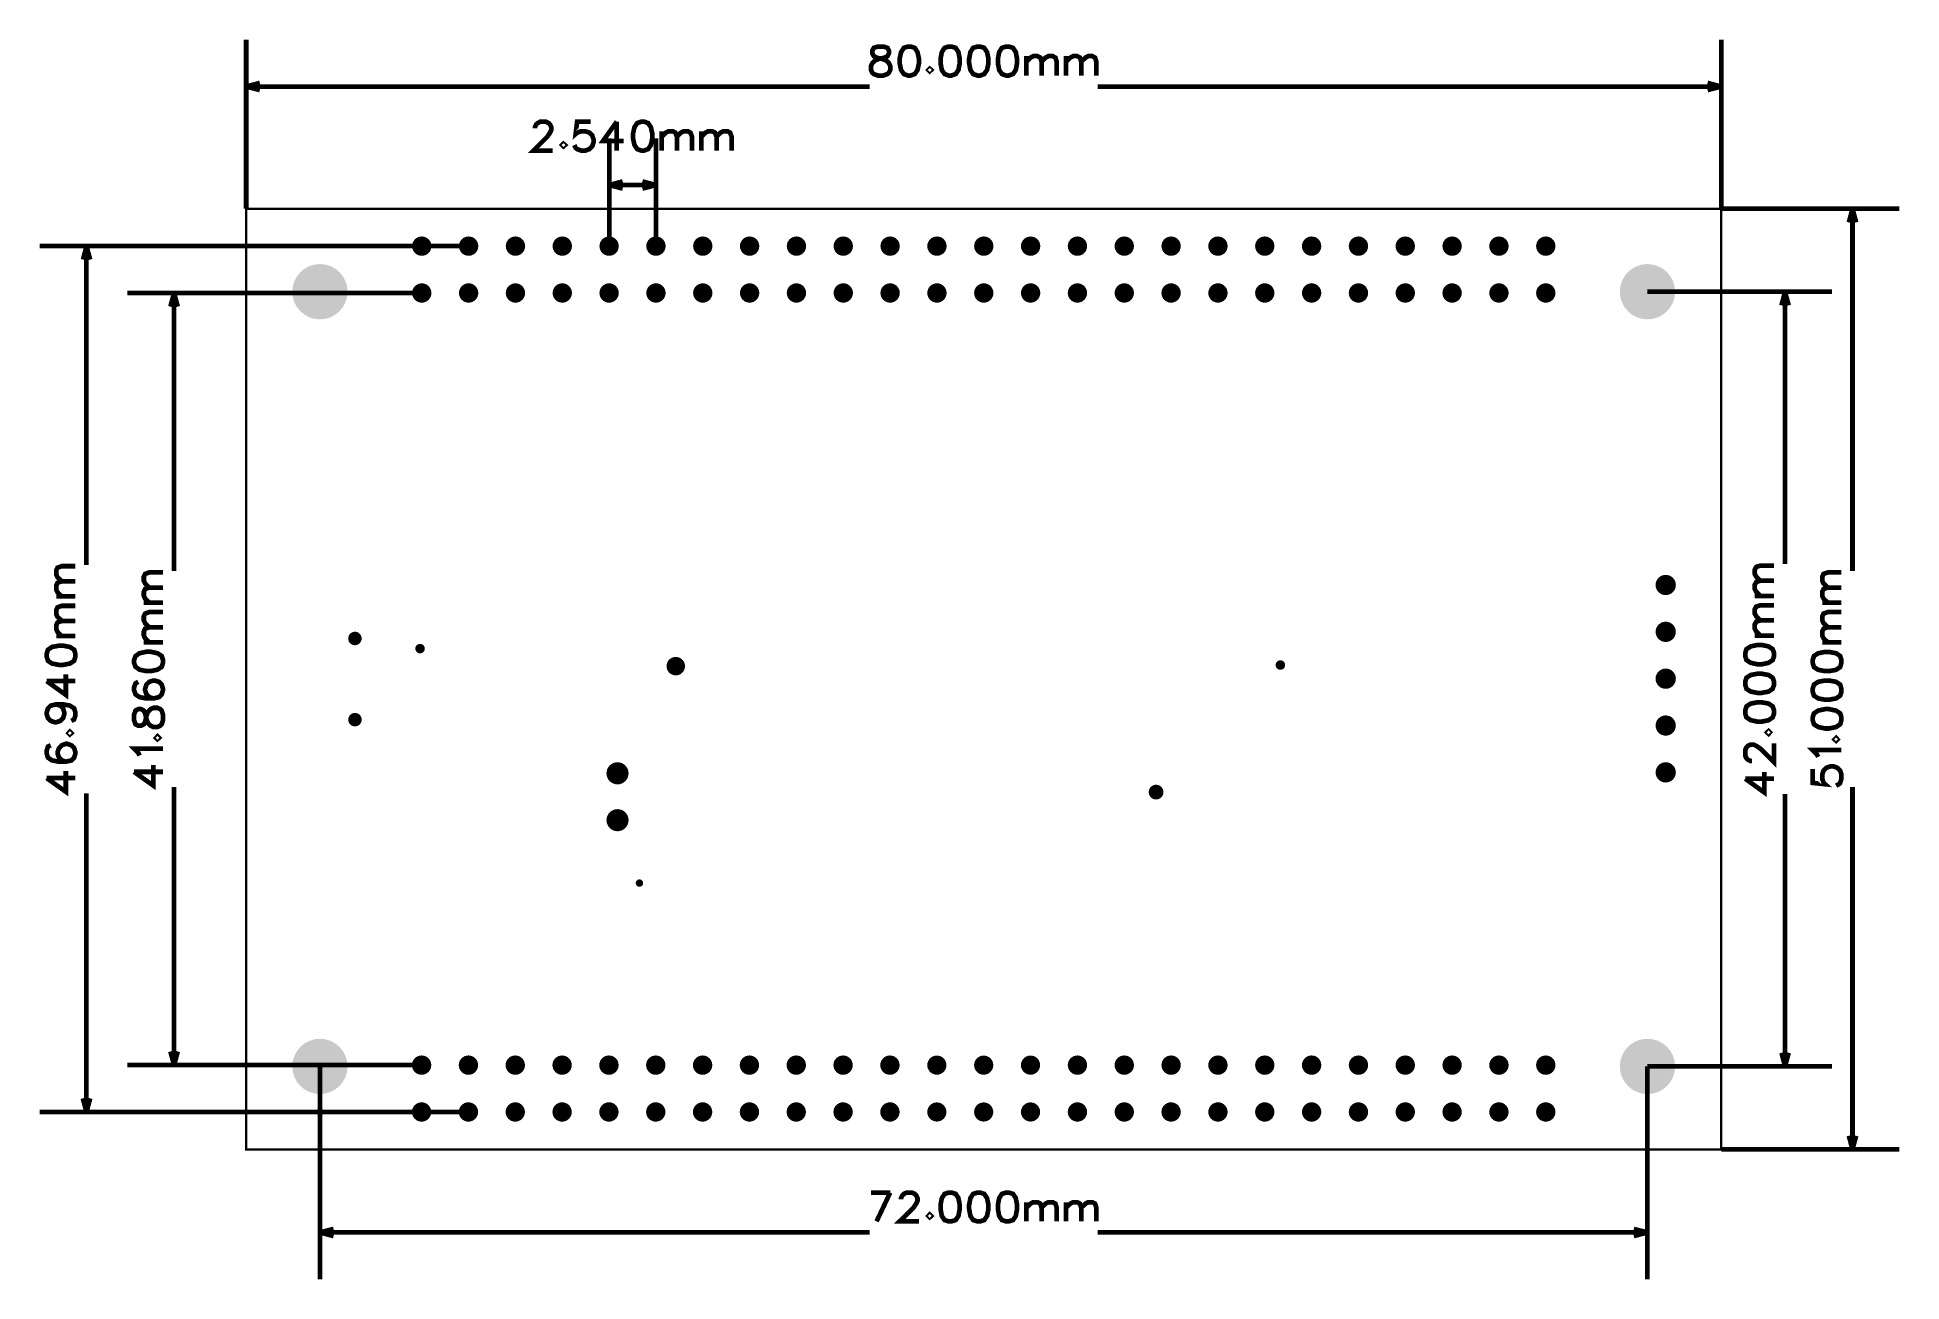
# Model space of a CAD drawing. Header units: millimetres. Extents: x -11 to 90, y -8 to 60.
import ezdxf

# ---------------------------------------------------------------- set-up
doc = ezdxf.new("R2010")
doc.units = ezdxf.units.MM
doc.header["$MEASUREMENT"] = 0
for name, color, linetype, true_color in [('Board-Outline-Layer', 7, 'Continuous', 0xff00ff), ('Document-Layer', 7, 'Continuous', 0xffffff), ('Hole-Layer', 7, 'Continuous', 0x222222)]:
    doc.layers.add(name, color=color, linetype=linetype, true_color=true_color)

msp = doc.modelspace()

# ---------------------------------------------------------------- hatches: boundary and pattern name
at = {"layer": 'Hole-Layer'}
for points in [[(9, 48.47, 1), (10.05, 48.47, 1)], [(9, 48.47, 1), (10.05, 48.47, 1)], [(11.54, 48.47, 1), (12.59, 48.47, 1)], [(11.54, 48.47, 1), (12.59, 48.47, 1)], [(14.08, 48.47, 1), (15.13, 48.47, 1)], [(14.08, 48.47, 1), (15.13, 48.47, 1)], [(16.62, 48.47, 1), (17.67, 48.47, 1)], [(16.62, 48.47, 1), (17.67, 48.47, 1)], [(19.16, 48.47, 1), (20.21, 48.47, 1)], [(19.16, 48.47, 1), (20.21, 48.47, 1)], [(21.7, 48.47, 1), (22.75, 48.47, 1)], [(21.7, 48.47, 1), (22.75, 48.47, 1)], [(24.24, 48.47, 1), (25.29, 48.47, 1)], [(24.24, 48.47, 1), (25.29, 48.47, 1)], [(26.78, 48.47, 1), (27.83, 48.47, 1)], [(26.78, 48.47, 1), (27.83, 48.47, 1)], [(29.32, 48.47, 1), (30.37, 48.47, 1)], [(29.32, 48.47, 1), (30.37, 48.47, 1)], [(31.86, 48.47, 1), (32.91, 48.47, 1)], [(31.86, 48.47, 1), (32.91, 48.47, 1)], [(34.4, 48.47, 1), (35.45, 48.47, 1)], [(34.4, 48.47, 1), (35.45, 48.47, 1)], [(36.94, 48.47, 1), (37.99, 48.47, 1)], [(36.94, 48.47, 1), (37.99, 48.47, 1)], [(39.48, 48.47, 1), (40.53, 48.47, 1)], [(39.48, 48.47, 1), (40.53, 48.47, 1)], [(42.02, 48.47, 1), (43.07, 48.47, 1)], [(42.02, 48.47, 1), (43.07, 48.47, 1)], [(44.56, 48.47, 1), (45.61, 48.47, 1)], [(44.56, 48.47, 1), (45.61, 48.47, 1)], [(47.1, 48.47, 1), (48.15, 48.47, 1)], [(47.1, 48.47, 1), (48.15, 48.47, 1)], [(49.64, 48.47, 1), (50.69, 48.47, 1)], [(49.64, 48.47, 1), (50.69, 48.47, 1)], [(52.18, 48.47, 1), (53.23, 48.47, 1)], [(52.18, 48.47, 1), (53.23, 48.47, 1)], [(54.72, 48.47, 1), (55.77, 48.47, 1)], [(54.72, 48.47, 1), (55.77, 48.47, 1)], [(57.26, 48.47, 1), (58.31, 48.47, 1)], [(57.26, 48.47, 1), (58.31, 48.47, 1)], [(59.8, 48.47, 1), (60.85, 48.47, 1)], [(59.8, 48.47, 1), (60.85, 48.47, 1)], [(62.34, 48.47, 1), (63.39, 48.47, 1)], [(62.34, 48.47, 1), (63.39, 48.47, 1)], [(64.88, 48.47, 1), (65.93, 48.47, 1)], [(64.88, 48.47, 1), (65.93, 48.47, 1)], [(67.42, 48.47, 1), (68.47, 48.47, 1)], [(67.42, 48.47, 1), (68.47, 48.47, 1)], [(69.96, 48.47, 1), (71.01, 48.47, 1)], [(69.96, 48.47, 1), (71.01, 48.47, 1)], [(2.5, 46, 1), (5.5, 46, 1)], [(2.5, 46, 1), (5.5, 46, 1)], [(74.5, 46, 1), (77.5, 46, 1)], [(74.5, 46, 1), (77.5, 46, 1)], [(9, 45.93, 1), (10.05, 45.93, 1)], [(9, 45.93, 1), (10.05, 45.93, 1)], [(11.54, 45.93, 1), (12.59, 45.93, 1)], [(11.54, 45.93, 1), (12.59, 45.93, 1)], [(14.08, 45.93, 1), (15.13, 45.93, 1)], [(14.08, 45.93, 1), (15.13, 45.93, 1)], [(16.62, 45.93, 1), (17.67, 45.93, 1)], [(16.62, 45.93, 1), (17.67, 45.93, 1)], [(19.16, 45.93, 1), (20.21, 45.93, 1)], [(19.16, 45.93, 1), (20.21, 45.93, 1)], [(21.7, 45.93, 1), (22.75, 45.93, 1)], [(21.7, 45.93, 1), (22.75, 45.93, 1)], [(24.24, 45.93, 1), (25.29, 45.93, 1)], [(24.24, 45.93, 1), (25.29, 45.93, 1)], [(26.78, 45.93, 1), (27.83, 45.93, 1)], [(26.78, 45.93, 1), (27.83, 45.93, 1)], [(29.32, 45.93, 1), (30.37, 45.93, 1)], [(29.32, 45.93, 1), (30.37, 45.93, 1)], [(31.86, 45.93, 1), (32.91, 45.93, 1)], [(31.86, 45.93, 1), (32.91, 45.93, 1)], [(34.4, 45.93, 1), (35.45, 45.93, 1)], [(34.4, 45.93, 1), (35.45, 45.93, 1)], [(36.94, 45.93, 1), (37.99, 45.93, 1)], [(36.94, 45.93, 1), (37.99, 45.93, 1)], [(39.48, 45.93, 1), (40.53, 45.93, 1)], [(39.48, 45.93, 1), (40.53, 45.93, 1)], [(42.02, 45.93, 1), (43.07, 45.93, 1)], [(42.02, 45.93, 1), (43.07, 45.93, 1)], [(44.56, 45.93, 1), (45.61, 45.93, 1)], [(44.56, 45.93, 1), (45.61, 45.93, 1)], [(47.1, 45.93, 1), (48.15, 45.93, 1)], [(47.1, 45.93, 1), (48.15, 45.93, 1)], [(49.64, 45.93, 1), (50.69, 45.93, 1)], [(49.64, 45.93, 1), (50.69, 45.93, 1)], [(52.18, 45.93, 1), (53.23, 45.93, 1)], [(52.18, 45.93, 1), (53.23, 45.93, 1)], [(54.72, 45.93, 1), (55.77, 45.93, 1)], [(54.72, 45.93, 1), (55.77, 45.93, 1)], [(57.26, 45.93, 1), (58.31, 45.93, 1)], [(57.26, 45.93, 1), (58.31, 45.93, 1)], [(59.8, 45.93, 1), (60.85, 45.93, 1)], [(59.8, 45.93, 1), (60.85, 45.93, 1)], [(62.34, 45.93, 1), (63.39, 45.93, 1)], [(62.34, 45.93, 1), (63.39, 45.93, 1)], [(64.88, 45.93, 1), (65.93, 45.93, 1)], [(64.88, 45.93, 1), (65.93, 45.93, 1)], [(67.42, 45.93, 1), (68.47, 45.93, 1)], [(67.42, 45.93, 1), (68.47, 45.93, 1)], [(69.96, 45.93, 1), (71.01, 45.93, 1)], [(69.96, 45.93, 1), (71.01, 45.93, 1)], [(76.44, 30.1, 1), (77.54, 30.1, 1)], [(76.44, 30.1, 1), (77.54, 30.1, 1)], [(76.44, 27.56, 1), (77.54, 27.56, 1)], [(76.44, 27.56, 1), (77.54, 27.56, 1)], [(76.44, 25.02, 1), (77.54, 25.02, 1)], [(76.44, 25.02, 1), (77.54, 25.02, 1)], [(76.44, 22.48, 1), (77.54, 22.48, 1)], [(76.44, 22.48, 1), (77.54, 22.48, 1)], [(19.54, 19.89, 1), (20.74, 19.89, 1)], [(19.54, 19.89, 1), (20.74, 19.89, 1)], [(76.44, 19.94, 1), (77.54, 19.94, 1)], [(76.44, 19.94, 1), (77.54, 19.94, 1)], [(19.54, 17.35, 1), (20.74, 17.35, 1)], [(19.54, 17.35, 1), (20.74, 17.35, 1)], [(2.5, 4, 1), (5.5, 4, 1)], [(2.5, 4, 1), (5.5, 4, 1)], [(74.5, 4, 1), (77.5, 4, 1)], [(74.5, 4, 1), (77.5, 4, 1)], [(8.99, 4.07, 1), (10.04, 4.07, 1)], [(8.99, 4.07, 1), (10.04, 4.07, 1)], [(11.53, 4.07, 1), (12.58, 4.07, 1)], [(11.53, 4.07, 1), (12.58, 4.07, 1)], [(14.07, 4.07, 1), (15.12, 4.07, 1)], [(14.07, 4.07, 1), (15.12, 4.07, 1)], [(16.61, 4.07, 1), (17.66, 4.07, 1)], [(16.61, 4.07, 1), (17.66, 4.07, 1)], [(19.15, 4.07, 1), (20.2, 4.07, 1)], [(19.15, 4.07, 1), (20.2, 4.07, 1)], [(21.69, 4.07, 1), (22.74, 4.07, 1)], [(21.69, 4.07, 1), (22.74, 4.07, 1)], [(24.23, 4.07, 1), (25.28, 4.07, 1)], [(24.23, 4.07, 1), (25.28, 4.07, 1)], [(26.77, 4.07, 1), (27.82, 4.07, 1)], [(26.77, 4.07, 1), (27.82, 4.07, 1)], [(29.31, 4.07, 1), (30.36, 4.07, 1)], [(29.31, 4.07, 1), (30.36, 4.07, 1)], [(31.85, 4.07, 1), (32.9, 4.07, 1)], [(31.85, 4.07, 1), (32.9, 4.07, 1)], [(34.39, 4.07, 1), (35.44, 4.07, 1)], [(34.39, 4.07, 1), (35.44, 4.07, 1)], [(36.94, 4.07, 1), (37.98, 4.07, 1)], [(36.94, 4.07, 1), (37.98, 4.07, 1)], [(39.48, 4.07, 1), (40.52, 4.07, 1)], [(39.48, 4.07, 1), (40.52, 4.07, 1)], [(42.02, 4.07, 1), (43.06, 4.07, 1)], [(42.02, 4.07, 1), (43.06, 4.07, 1)], [(44.56, 4.07, 1), (45.61, 4.07, 1)], [(44.56, 4.07, 1), (45.61, 4.07, 1)], [(47.1, 4.07, 1), (48.15, 4.07, 1)], [(47.1, 4.07, 1), (48.15, 4.07, 1)], [(49.64, 4.07, 1), (50.69, 4.07, 1)], [(49.64, 4.07, 1), (50.69, 4.07, 1)], [(52.18, 4.07, 1), (53.23, 4.07, 1)], [(52.18, 4.07, 1), (53.23, 4.07, 1)], [(54.72, 4.07, 1), (55.77, 4.07, 1)], [(54.72, 4.07, 1), (55.77, 4.07, 1)], [(57.26, 4.07, 1), (58.31, 4.07, 1)], [(57.26, 4.07, 1), (58.31, 4.07, 1)], [(59.8, 4.07, 1), (60.85, 4.07, 1)], [(59.8, 4.07, 1), (60.85, 4.07, 1)], [(62.34, 4.07, 1), (63.39, 4.07, 1)], [(62.34, 4.07, 1), (63.39, 4.07, 1)], [(64.88, 4.07, 1), (65.93, 4.07, 1)], [(64.88, 4.07, 1), (65.93, 4.07, 1)], [(67.42, 4.07, 1), (68.47, 4.07, 1)], [(67.42, 4.07, 1), (68.47, 4.07, 1)], [(69.96, 4.07, 1), (71.01, 4.07, 1)], [(69.96, 4.07, 1), (71.01, 4.07, 1)], [(8.99, 1.53, 1), (10.04, 1.53, 1)], [(8.99, 1.53, 1), (10.04, 1.53, 1)], [(11.53, 1.53, 1), (12.58, 1.53, 1)], [(11.53, 1.53, 1), (12.58, 1.53, 1)], [(14.07, 1.53, 1), (15.12, 1.53, 1)], [(14.07, 1.53, 1), (15.12, 1.53, 1)], [(16.61, 1.53, 1), (17.66, 1.53, 1)], [(16.61, 1.53, 1), (17.66, 1.53, 1)], [(19.15, 1.53, 1), (20.2, 1.53, 1)], [(19.15, 1.53, 1), (20.2, 1.53, 1)], [(21.69, 1.53, 1), (22.74, 1.53, 1)], [(21.69, 1.53, 1), (22.74, 1.53, 1)], [(24.23, 1.53, 1), (25.28, 1.53, 1)], [(24.23, 1.53, 1), (25.28, 1.53, 1)], [(26.77, 1.53, 1), (27.82, 1.53, 1)], [(26.77, 1.53, 1), (27.82, 1.53, 1)], [(29.31, 1.53, 1), (30.36, 1.53, 1)], [(29.31, 1.53, 1), (30.36, 1.53, 1)], [(31.85, 1.53, 1), (32.9, 1.53, 1)], [(31.85, 1.53, 1), (32.9, 1.53, 1)], [(34.39, 1.53, 1), (35.44, 1.53, 1)], [(34.39, 1.53, 1), (35.44, 1.53, 1)], [(36.94, 1.53, 1), (37.98, 1.53, 1)], [(36.94, 1.53, 1), (37.98, 1.53, 1)], [(39.48, 1.53, 1), (40.52, 1.53, 1)], [(39.48, 1.53, 1), (40.52, 1.53, 1)], [(42.02, 1.53, 1), (43.06, 1.53, 1)], [(42.02, 1.53, 1), (43.06, 1.53, 1)], [(44.56, 1.53, 1), (45.61, 1.53, 1)], [(44.56, 1.53, 1), (45.61, 1.53, 1)], [(47.1, 1.53, 1), (48.15, 1.53, 1)], [(47.1, 1.53, 1), (48.15, 1.53, 1)], [(49.64, 1.53, 1), (50.69, 1.53, 1)], [(49.64, 1.53, 1), (50.69, 1.53, 1)], [(52.18, 1.53, 1), (53.23, 1.53, 1)], [(52.18, 1.53, 1), (53.23, 1.53, 1)], [(54.72, 1.53, 1), (55.77, 1.53, 1)], [(54.72, 1.53, 1), (55.77, 1.53, 1)], [(57.26, 1.53, 1), (58.31, 1.53, 1)], [(57.26, 1.53, 1), (58.31, 1.53, 1)], [(59.8, 1.53, 1), (60.85, 1.53, 1)], [(59.8, 1.53, 1), (60.85, 1.53, 1)], [(62.34, 1.53, 1), (63.39, 1.53, 1)], [(62.34, 1.53, 1), (63.39, 1.53, 1)], [(64.88, 1.53, 1), (65.93, 1.53, 1)], [(64.88, 1.53, 1), (65.93, 1.53, 1)], [(67.42, 1.53, 1), (68.47, 1.53, 1)], [(67.42, 1.53, 1), (68.47, 1.53, 1)], [(69.96, 1.53, 1), (71.01, 1.53, 1)], [(69.96, 1.53, 1), (71.01, 1.53, 1)]]:
    msp.add_hatch(color=256, dxfattribs=at).paths.add_polyline_path(points)

# ---------------------------------------------------------------- linework, layer by layer
at = {"layer": 'Board-Outline-Layer', "const_width": 0.127}
msp.add_lwpolyline([(80, 50.5), (0, 50.5), (0, -0.5), (80, -0.5)], close=True, dxfattribs=at)
at = {"layer": 'Document-Layer', "const_width": 0.254}
for points in [[(0, 50.5), (0, 59.66)], [(80, 50.5), (80, 59.66)], [(42.32, 58.77), (42.32, 57.72)], [(42.32, 58.47), (42.54, 58.69), (42.69, 58.77), (42.92, 58.77), (43.07, 58.69), (43.14, 58.47), (43.14, 57.72)], [(43.14, 58.47), (43.36, 58.69), (43.51, 58.77), (43.74, 58.77), (43.89, 58.69), (43.96, 58.47), (43.96, 57.72)], [(44.47, 58.77), (44.47, 57.72)], [(44.47, 58.47), (44.7, 58.69), (44.85, 58.77), (45.07, 58.77), (45.22, 58.69), (45.29, 58.47), (45.29, 57.72)], [(45.29, 58.47), (45.52, 58.69), (45.67, 58.77), (45.89, 58.77), (46.04, 58.69), (46.11, 58.47), (46.11, 57.72)], [(0, 57.12), (0.74, 57.32)], [(0, 57.12), (0.74, 56.93)], [(0, 57.12), (33.81, 57.12)], [(46.19, 57.12), (80, 57.12)], [(80, 57.12), (79.26, 57.32)], [(80, 57.12), (79.26, 56.93)], [(15.66, 54.85), (15.66, 54.92), (15.73, 55.07), (15.81, 55.14), (15.96, 55.22), (16.25, 55.22), (16.4, 55.14), (16.48, 55.07), (16.55, 54.92), (16.55, 54.77), (16.48, 54.62), (16.33, 54.4), (15.58, 53.65), (16.63, 53.65)], [(18.69, 55.22), (17.95, 55.22), (17.87, 54.55), (17.95, 54.62), (18.17, 54.7), (18.39, 54.7), (18.62, 54.62), (18.77, 54.47), (18.84, 54.25), (18.84, 54.1), (18.77, 53.88), (18.62, 53.73), (18.39, 53.65), (18.17, 53.65), (17.95, 53.73), (17.87, 53.8), (17.8, 53.95)], [(20.1, 55.22), (19.35, 54.17), (20.47, 54.17)], [(20.1, 55.22), (20.1, 53.65)], [(22.54, 54.7), (22.54, 53.65)], [(22.54, 54.4), (22.76, 54.62), (22.91, 54.7), (23.13, 54.7), (23.28, 54.62), (23.36, 54.4), (23.36, 53.65)], [(23.36, 54.4), (23.58, 54.62), (23.73, 54.7), (23.95, 54.7), (24.1, 54.62), (24.18, 54.4), (24.18, 53.65)], [(24.69, 54.7), (24.69, 53.65)], [(24.69, 54.4), (24.91, 54.62), (25.06, 54.7), (25.28, 54.7), (25.43, 54.62), (25.51, 54.4), (25.51, 53.65)], [(25.51, 54.4), (25.73, 54.62), (25.88, 54.7), (26.1, 54.7), (26.25, 54.62), (26.33, 54.4), (26.33, 53.65)], [(19.69, 48.47), (19.69, 54.32)], [(22.23, 48.47), (22.23, 54.32)], [(19.69, 51.78), (20.42, 51.98)], [(19.69, 51.78), (20.42, 51.59)], [(19.69, 51.78), (22.23, 51.78)], [(22.23, 51.78), (21.49, 51.98)], [(22.23, 51.78), (21.49, 51.59)], [(80, 50.5), (89.66, 50.5)], [(87.12, 50.5), (86.92, 49.76)], [(87.12, 50.5), (87.32, 49.76)], [(87.12, 50.5), (87.12, 30.85)], [(12.07, 48.47), (-11.2, 48.47)], [(-8.66, 48.47), (-8.85, 47.74)], [(-8.66, 48.47), (-8.66, 31.19)], [(-8.66, 48.47), (-8.46, 47.74)], [(9.53, 45.93), (-6.45, 45.93)], [(-3.91, 45.93), (-4.11, 45.19)], [(-3.91, 45.93), (-3.71, 45.19)], [(-3.91, 45.93), (-3.91, 30.85)], [(76, 46), (86, 46)], [(83.46, 46), (83.27, 45.26)], [(83.46, 46), (83.66, 45.26)], [(83.46, 46), (83.46, 31.23)], [(-10, 30.3), (-10.23, 30.52), (-10.3, 30.67), (-10.3, 30.89), (-10.23, 31.04), (-10, 31.12), (-9.26, 31.12)], [(-10, 29.48), (-10.23, 29.7), (-10.3, 29.85), (-10.3, 30.07), (-10.23, 30.22), (-10, 30.3), (-9.26, 30.3)], [(-5.26, 29.96), (-5.48, 30.18), (-5.55, 30.33), (-5.55, 30.56), (-5.48, 30.7), (-5.26, 30.78), (-4.51, 30.78)], [(82.12, 30.33), (81.9, 30.55), (81.82, 30.7), (81.82, 30.93), (81.9, 31.08), (82.12, 31.15), (82.87, 31.15)], [(82.12, 29.51), (81.9, 29.73), (81.82, 29.88), (81.82, 30.11), (81.9, 30.26), (82.12, 30.33), (82.87, 30.33)], [(85.78, 29.96), (85.55, 30.18), (85.48, 30.33), (85.48, 30.55), (85.55, 30.7), (85.78, 30.78), (86.52, 30.78)], [(-10.3, 29.48), (-9.26, 29.48)], [(-5.26, 29.14), (-5.48, 29.36), (-5.55, 29.51), (-5.55, 29.73), (-5.48, 29.88), (-5.26, 29.96), (-4.51, 29.96)], [(81.82, 29.51), (82.87, 29.51)], [(85.78, 29.14), (85.55, 29.36), (85.48, 29.51), (85.48, 29.73), (85.55, 29.88), (85.78, 29.96), (86.52, 29.96)], [(-10, 28.15), (-10.23, 28.37), (-10.3, 28.52), (-10.3, 28.74), (-10.23, 28.89), (-10, 28.97), (-9.26, 28.97)], [(-5.55, 29.14), (-4.51, 29.14)], [(-5.26, 27.81), (-5.48, 28.03), (-5.55, 28.18), (-5.55, 28.4), (-5.48, 28.55), (-5.26, 28.63), (-4.51, 28.63)], [(82.12, 28.18), (81.9, 28.4), (81.82, 28.55), (81.82, 28.78), (81.9, 28.93), (82.12, 29), (82.87, 29)], [(85.48, 29.14), (86.52, 29.14)], [(85.78, 27.81), (85.55, 28.03), (85.48, 28.18), (85.48, 28.4), (85.55, 28.55), (85.78, 28.63), (86.52, 28.63)], [(-10, 27.33), (-10.23, 27.55), (-10.3, 27.7), (-10.3, 27.92), (-10.23, 28.07), (-10, 28.15), (-9.26, 28.15)], [(-10.3, 27.33), (-9.26, 27.33)], [(-5.26, 26.99), (-5.48, 27.21), (-5.55, 27.36), (-5.55, 27.58), (-5.48, 27.73), (-5.26, 27.81), (-4.51, 27.81)], [(82.12, 27.36), (81.9, 27.58), (81.82, 27.73), (81.82, 27.96), (81.9, 28.11), (82.12, 28.18), (82.87, 28.18)], [(81.82, 27.36), (82.87, 27.36)], [(85.78, 26.99), (85.55, 27.21), (85.48, 27.36), (85.48, 27.58), (85.55, 27.73), (85.78, 27.81), (86.52, 27.81)], [(-5.55, 26.99), (-4.51, 26.99)], [(85.48, 26.99), (86.52, 26.99)], [(-10.82, 24.89), (-9.78, 24.14), (-9.78, 25.26)], [(-10.82, 24.89), (-9.26, 24.89)], [(-5.85, 24.85), (-6, 24.77), (-6.08, 24.55), (-6.08, 24.4), (-6, 24.17), (-5.78, 24.02), (-5.41, 23.95), (-5.03, 23.95), (-4.73, 24.02), (-4.58, 24.17), (-4.51, 24.4), (-4.51, 24.47), (-4.58, 24.7), (-4.73, 24.85), (-4.96, 24.92), (-5.03, 24.92), (-5.26, 24.85), (-5.41, 24.7), (-5.48, 24.47), (-5.48, 24.4), (-5.41, 24.17), (-5.26, 24.02), (-5.03, 23.95)], [(-10.3, 23.63), (-10.08, 23.56), (-9.93, 23.41), (-9.86, 23.18), (-9.86, 23.11), (-9.93, 22.88), (-10.08, 22.73), (-10.3, 22.66), (-10.38, 22.66), (-10.6, 22.73), (-10.75, 22.88), (-10.82, 23.11), (-10.82, 23.18), (-10.75, 23.41), (-10.6, 23.56), (-10.3, 23.63), (-9.93, 23.63), (-9.56, 23.56), (-9.33, 23.41), (-9.26, 23.18), (-9.26, 23.03), (-9.33, 22.81), (-9.48, 22.73)], [(-10.6, 21.41), (-10.75, 21.34), (-10.82, 21.12), (-10.82, 20.97), (-10.75, 20.74), (-10.53, 20.59), (-10.15, 20.52), (-9.78, 20.52), (-9.48, 20.59), (-9.33, 20.74), (-9.26, 20.97), (-9.26, 21.04), (-9.33, 21.26), (-9.48, 21.41), (-9.71, 21.49), (-9.78, 21.49), (-10, 21.41), (-10.15, 21.26), (-10.23, 21.04), (-10.23, 20.97), (-10.15, 20.74), (-10, 20.59), (-9.78, 20.52)], [(-5.78, 20.85), (-5.85, 21), (-6.08, 21.23), (-4.51, 21.23)], [(81.67, 20.55), (81.6, 20.55), (81.45, 20.63), (81.37, 20.7), (81.3, 20.85), (81.3, 21.15), (81.37, 21.3), (81.45, 21.38), (81.6, 21.45), (81.75, 21.45), (81.9, 21.38), (82.12, 21.23), (82.87, 20.48), (82.87, 21.52)], [(85.26, 20.78), (85.18, 20.93), (84.96, 21.15), (86.52, 21.15)], [(-6.08, 19.97), (-5.03, 19.22), (-5.03, 20.34)], [(84.96, 20.12), (84.96, 19.37), (85.63, 19.3), (85.55, 19.37), (85.48, 19.6), (85.48, 19.82), (85.55, 20.04), (85.7, 20.19), (85.93, 20.27), (86.08, 20.27), (86.3, 20.19), (86.45, 20.04), (86.52, 19.82), (86.52, 19.6), (86.45, 19.37), (86.38, 19.3), (86.23, 19.22)], [(-10.82, 19.63), (-9.78, 18.89), (-9.78, 20.01)], [(-10.82, 19.63), (-9.26, 19.63)], [(-6.08, 19.97), (-4.51, 19.97)], [(-3.91, 19.15), (-3.91, 4.07)], [(81.3, 19.6), (82.34, 18.85), (82.34, 19.97)], [(81.3, 19.6), (82.87, 19.6)], [(87.12, 19.15), (87.12, -0.5)], [(-8.66, 18.81), (-8.66, 1.53)], [(83.46, 18.77), (83.46, 4)], [(9.52, 4.07), (-6.45, 4.07)], [(-3.91, 4.07), (-4.11, 4.81)], [(-3.91, 4.07), (-3.71, 4.81)], [(4, 4), (4, -7.54)], [(76, 4), (76, -7.54)], [(76, 4), (86, 4)], [(83.46, 4), (83.27, 4.74)], [(83.46, 4), (83.66, 4.74)], [(-8.66, 1.53), (-8.86, 2.27)], [(-8.66, 1.53), (-8.46, 2.27)], [(12.06, 1.53), (-11.2, 1.53)], [(87.12, -0.5), (86.92, 0.24)], [(87.12, -0.5), (87.32, 0.24)], [(80, -0.5), (89.66, -0.5)], [(33.89, -2.84), (34.93, -2.84)], [(34.93, -2.84), (34.19, -4.4)], [(35.52, -3.21), (35.52, -3.14), (35.59, -2.99), (35.67, -2.91), (35.82, -2.84), (36.11, -2.84), (36.26, -2.91), (36.34, -2.99), (36.41, -3.14), (36.41, -3.29), (36.34, -3.44), (36.19, -3.66), (35.44, -4.4), (36.49, -4.4)], [(42.32, -3.36), (42.32, -4.4)], [(42.32, -3.66), (42.54, -3.44), (42.69, -3.36), (42.92, -3.36), (43.07, -3.44), (43.14, -3.66), (43.14, -4.4)], [(43.14, -3.66), (43.36, -3.44), (43.51, -3.36), (43.74, -3.36), (43.89, -3.44), (43.96, -3.66), (43.96, -4.4)], [(44.47, -3.36), (44.47, -4.4)], [(44.47, -3.66), (44.7, -3.44), (44.85, -3.36), (45.07, -3.36), (45.22, -3.44), (45.29, -3.66), (45.29, -4.4)], [(45.29, -3.66), (45.52, -3.44), (45.67, -3.36), (45.89, -3.36), (46.04, -3.44), (46.11, -3.66), (46.11, -4.4)], [(4, -5), (4.74, -4.81)], [(4, -5), (4.74, -5.2)], [(4, -5), (33.81, -5)], [(46.19, -5), (76, -5)], [(76, -5), (75.26, -4.81)], [(76, -5), (75.26, -5.2)]]:
    msp.add_lwpolyline(points, dxfattribs=at)
for points in [[(34.26, 59.29), (34.04, 59.22), (33.96, 59.07), (33.96, 58.92), (34.04, 58.77), (34.19, 58.69), (34.48, 58.62), (34.71, 58.54), (34.86, 58.39), (34.93, 58.24), (34.93, 58.02), (34.86, 57.87), (34.78, 57.8), (34.56, 57.72), (34.26, 57.72), (34.04, 57.8), (33.96, 57.87), (33.89, 58.02), (33.89, 58.24), (33.96, 58.39), (34.11, 58.54), (34.33, 58.62), (34.63, 58.69), (34.78, 58.77), (34.86, 58.92), (34.86, 59.07), (34.78, 59.22), (34.56, 59.29)], [(35.89, 59.29), (35.67, 59.22), (35.52, 58.99), (35.44, 58.62), (35.44, 58.39), (35.52, 58.02), (35.67, 57.8), (35.89, 57.72), (36.04, 57.72), (36.26, 57.8), (36.41, 58.02), (36.49, 58.39), (36.49, 58.62), (36.41, 58.99), (36.26, 59.22), (36.04, 59.29)], [(38.1, 59.29), (37.88, 59.22), (37.73, 58.99), (37.66, 58.62), (37.66, 58.39), (37.73, 58.02), (37.88, 57.8), (38.1, 57.72), (38.25, 57.72), (38.48, 57.8), (38.63, 58.02), (38.7, 58.39), (38.7, 58.62), (38.63, 58.99), (38.48, 59.22), (38.25, 59.29)], [(39.66, 59.29), (39.43, 59.22), (39.28, 58.99), (39.21, 58.62), (39.21, 58.39), (39.28, 58.02), (39.43, 57.8), (39.66, 57.72), (39.81, 57.72), (40.03, 57.8), (40.18, 58.02), (40.26, 58.39), (40.26, 58.62), (40.18, 58.99), (40.03, 59.22), (39.81, 59.29)], [(41.21, 59.29), (40.99, 59.22), (40.84, 58.99), (40.77, 58.62), (40.77, 58.39), (40.84, 58.02), (40.99, 57.8), (41.21, 57.72), (41.36, 57.72), (41.59, 57.8), (41.74, 58.02), (41.81, 58.39), (41.81, 58.62), (41.74, 58.99), (41.59, 59.22), (41.36, 59.29)], [(37.07, 58.09), (37, 58.02), (37.07, 57.95), (37.15, 58.02)], [(21.43, 55.22), (21.21, 55.14), (21.06, 54.92), (20.98, 54.55), (20.98, 54.32), (21.06, 53.95), (21.21, 53.73), (21.43, 53.65), (21.58, 53.65), (21.8, 53.73), (21.95, 53.95), (22.03, 54.32), (22.03, 54.55), (21.95, 54.92), (21.8, 55.14), (21.58, 55.22)], [(17.21, 54.02), (17.14, 53.95), (17.21, 53.88), (17.29, 53.95)], [(-10.82, 26.22), (-10.75, 25.99), (-10.53, 25.84), (-10.15, 25.77), (-9.93, 25.77), (-9.56, 25.84), (-9.33, 25.99), (-9.26, 26.22), (-9.26, 26.37), (-9.33, 26.59), (-9.56, 26.74), (-9.93, 26.81), (-10.15, 26.81), (-10.53, 26.74), (-10.75, 26.59), (-10.82, 26.37)], [(-6.08, 25.88), (-6, 25.66), (-5.78, 25.51), (-5.41, 25.43), (-5.18, 25.43), (-4.81, 25.51), (-4.58, 25.66), (-4.51, 25.88), (-4.51, 26.03), (-4.58, 26.25), (-4.81, 26.4), (-5.18, 26.48), (-5.41, 26.48), (-5.78, 26.4), (-6, 26.25), (-6.08, 26.03)], [(81.3, 26.25), (81.37, 26.03), (81.6, 25.88), (81.97, 25.8), (82.19, 25.8), (82.57, 25.88), (82.79, 26.03), (82.87, 26.25), (82.87, 26.4), (82.79, 26.62), (82.57, 26.77), (82.19, 26.85), (81.97, 26.85), (81.6, 26.77), (81.37, 26.62), (81.3, 26.4)], [(84.96, 25.88), (85.03, 25.65), (85.26, 25.5), (85.63, 25.43), (85.85, 25.43), (86.23, 25.5), (86.45, 25.65), (86.52, 25.88), (86.52, 26.03), (86.45, 26.25), (86.23, 26.4), (85.85, 26.47), (85.63, 26.47), (85.26, 26.4), (85.03, 26.25), (84.96, 26.03)], [(81.3, 24.7), (81.37, 24.47), (81.6, 24.32), (81.97, 24.25), (82.19, 24.25), (82.57, 24.32), (82.79, 24.47), (82.87, 24.7), (82.87, 24.85), (82.79, 25.07), (82.57, 25.22), (82.19, 25.29), (81.97, 25.29), (81.6, 25.22), (81.37, 25.07), (81.3, 24.85)], [(84.96, 24.32), (85.03, 24.1), (85.26, 23.95), (85.63, 23.88), (85.85, 23.88), (86.23, 23.95), (86.45, 24.1), (86.52, 24.32), (86.52, 24.47), (86.45, 24.7), (86.23, 24.85), (85.85, 24.92), (85.63, 24.92), (85.26, 24.85), (85.03, 24.7), (84.96, 24.47)], [(-6.08, 22.77), (-6, 22.55), (-5.85, 22.47), (-5.7, 22.47), (-5.55, 22.55), (-5.48, 22.7), (-5.41, 22.99), (-5.33, 23.22), (-5.18, 23.37), (-5.03, 23.44), (-4.81, 23.44), (-4.66, 23.37), (-4.58, 23.29), (-4.51, 23.07), (-4.51, 22.77), (-4.58, 22.55), (-4.66, 22.47), (-4.81, 22.4), (-5.03, 22.4), (-5.18, 22.47), (-5.33, 22.62), (-5.41, 22.84), (-5.48, 23.14), (-5.55, 23.29), (-5.7, 23.37), (-5.85, 23.37), (-6, 23.29), (-6.08, 23.07)], [(81.3, 23.14), (81.37, 22.92), (81.6, 22.77), (81.97, 22.69), (82.19, 22.69), (82.57, 22.77), (82.79, 22.92), (82.87, 23.14), (82.87, 23.29), (82.79, 23.52), (82.57, 23.67), (82.19, 23.74), (81.97, 23.74), (81.6, 23.67), (81.37, 23.52), (81.3, 23.29)], [(84.96, 22.77), (85.03, 22.55), (85.26, 22.4), (85.63, 22.32), (85.85, 22.32), (86.23, 22.4), (86.45, 22.55), (86.52, 22.77), (86.52, 22.92), (86.45, 23.14), (86.23, 23.29), (85.85, 23.37), (85.63, 23.37), (85.26, 23.29), (85.03, 23.14), (84.96, 22.92)], [(-9.63, 22.07), (-9.56, 22), (-9.48, 22.07), (-9.56, 22.15)], [(82.49, 22.11), (82.57, 22.03), (82.64, 22.11), (82.57, 22.18)], [(-4.88, 21.81), (-4.81, 21.74), (-4.73, 21.81), (-4.81, 21.89)], [(86.15, 21.73), (86.23, 21.66), (86.3, 21.73), (86.23, 21.81)], [(38.1, -2.84), (37.88, -2.91), (37.73, -3.14), (37.66, -3.51), (37.66, -3.73), (37.73, -4.11), (37.88, -4.33), (38.1, -4.4), (38.25, -4.4), (38.48, -4.33), (38.63, -4.11), (38.7, -3.73), (38.7, -3.51), (38.63, -3.14), (38.48, -2.91), (38.25, -2.84)], [(39.66, -2.84), (39.43, -2.91), (39.28, -3.14), (39.21, -3.51), (39.21, -3.73), (39.28, -4.11), (39.43, -4.33), (39.66, -4.4), (39.81, -4.4), (40.03, -4.33), (40.18, -4.11), (40.26, -3.73), (40.26, -3.51), (40.18, -3.14), (40.03, -2.91), (39.81, -2.84)], [(41.21, -2.84), (40.99, -2.91), (40.84, -3.14), (40.77, -3.51), (40.77, -3.73), (40.84, -4.11), (40.99, -4.33), (41.21, -4.4), (41.36, -4.4), (41.59, -4.33), (41.74, -4.11), (41.81, -3.73), (41.81, -3.51), (41.74, -3.14), (41.59, -2.91), (41.36, -2.84)], [(37.07, -4.03), (37, -4.11), (37.07, -4.18), (37.15, -4.11)]]:
    msp.add_lwpolyline(points, close=True, dxfattribs=at)
at = {"layer": 'Document-Layer'}
for points, const_width in [([(5.72, 27.2, 1), (6.08, 27.2, 1)], 0.37), ([(9.3, 26.65, 1), (9.56, 26.65, 1)], 0.254), ([(55.96, 25.76, 1), (56.22, 25.76, 1)], 0.254), ([(5.72, 22.8, 1), (6.08, 22.8, 1)], 0.37), ([(49.15, 18.87, 1), (49.55, 18.87, 1)], 0.4), ([(21.23, 13.94, 1), (21.43, 13.94, 1)], 0.2)]:
    msp.add_lwpolyline(points, format="xyb", close=True, dxfattribs=dict(at, const_width=const_width))
at = {"layer": 'Document-Layer', "const_width": 0.5}
msp.add_lwpolyline([(23.05, 25.7, 1), (23.55, 25.7), (23.55, 25.7, 1), (23.05, 25.7)], format="xyb", dxfattribs=at)

doc.saveas('drawing.dxf')
